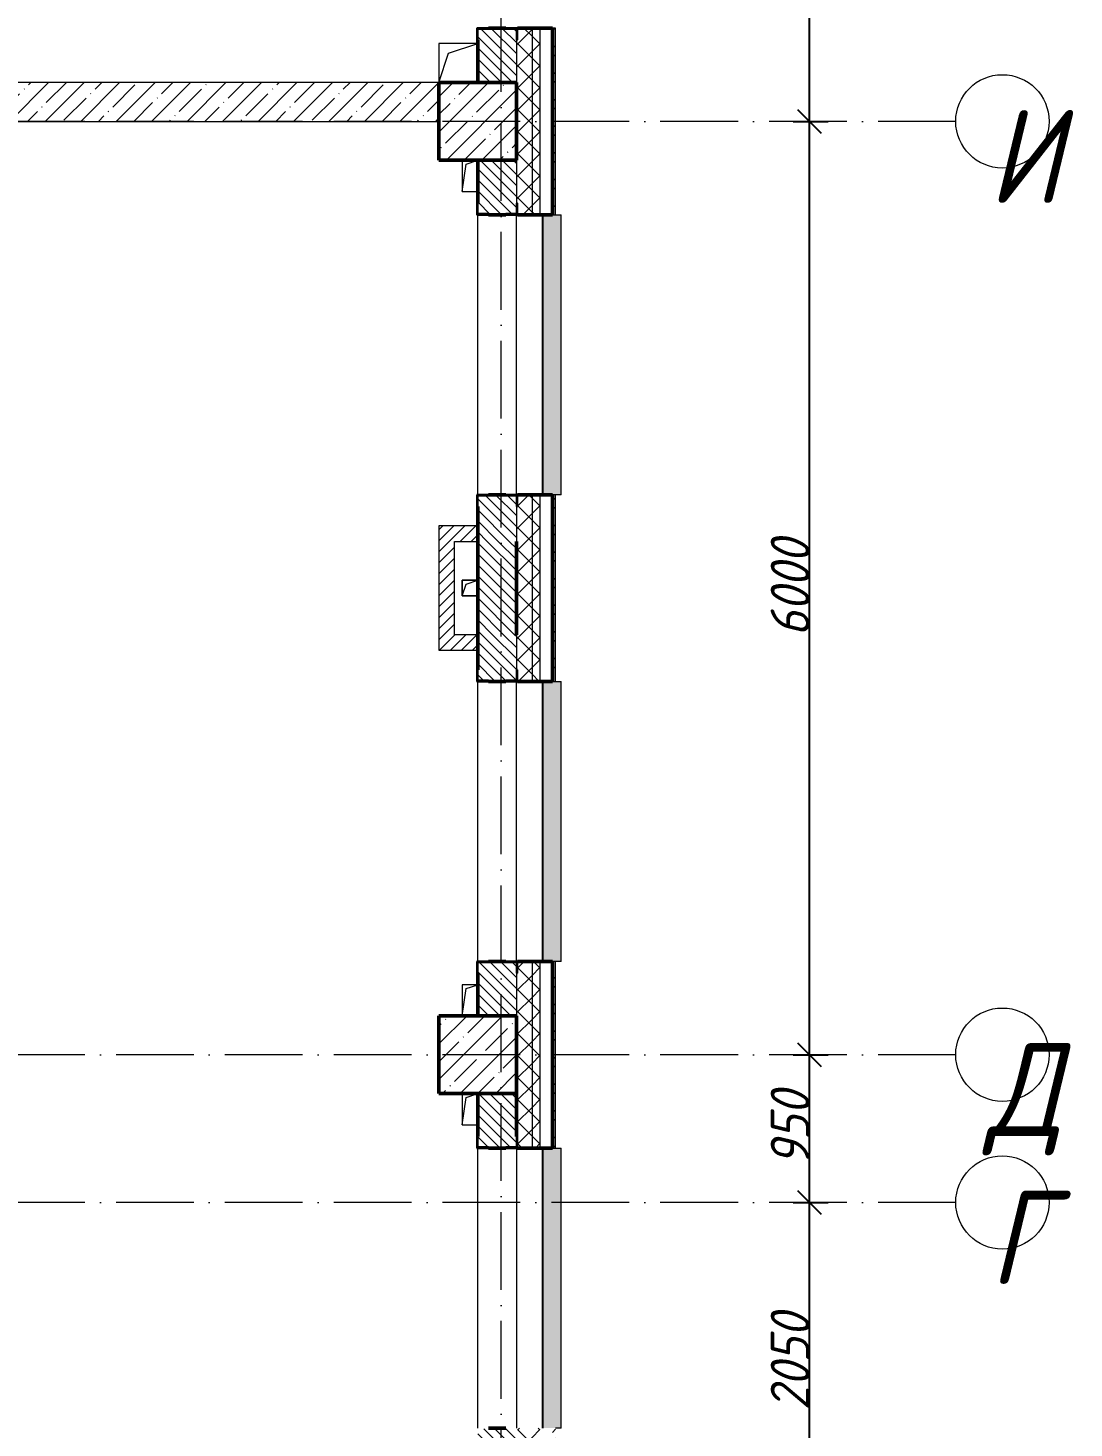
# Model space of a CAD drawing. Header units: millimetres. Extents: x -12989 to 629078, y -109036 to 555275.
# Drawn here: x 611121 to 617848, y 273823 to 282823 of the extents above; entities that cross this region are included whole.
import ezdxf

# ---------------------------------------------------------------- set-up
doc = ezdxf.new("R2010")
doc.units = ezdxf.units.MM
doc.linetypes.add('50_200_ШТРИХ_1Т_ш5_п1_п1_', pattern=[700, 500, -100, 0, -100])
for name, color, linetype, lineweight in [('A-____-____-DIMS', 7, 'Continuous', 9), ('A-FLOR-____-OTLN', 7, 'Continuous', 9), ('A-GENM-____-MCUT', 7, 'Continuous', 25), ('A-GENM-____-OTLN', 7, 'Continuous', 9), ('A-GENM-____-OTLN-1', 7, 'Continuous', 25), ('A-GLAZ-____-OTLN', 7, 'Continuous', 9), ('A-WALL-____-MCUT-1', 7, 'Continuous', 9), ('A-WALL-____-MCUT-2', 7, 'Continuous', 50), ('A-WALL-____-MCUT-3', 7, 'Continuous', 9), ('A-WALL-____-OTLN', 7, 'Continuous', 9), ('A-WALL-____-PATT-1', 7, 'Continuous', 9), ('A-WALL-FNSH-MCUT-1', 7, 'Continuous', 9), ('S-COLS-____-MCUT', 7, 'Continuous', 50), ('S-COLS-____-OTLN', 7, 'Continuous', 9), ('S-GRID-____-IDEN', 7, 'Continuous', 9), ('S-GRID-____-OTLN-1', 7, '50_200_ШТРИХ_1Т_ш5_п1_п1_', 9)]:
    doc.layers.add(name, color=color, linetype=linetype, lineweight=lineweight)
doc.layers.add('A-GLAZ-____-OTLN-1', color=7, linetype='Continuous', lineweight=9, true_color=0xc0c0c0)
doc.styles.add('ISOCPEUR_I', font='isocpeui.ttf', dxfattribs={"width": 0.9, "height": 2.5})
doc.styles.add('ISOCPEUR_I_9', font='isocpeui.ttf', dxfattribs={"width": 0.9, "height": 250})
doc.dimstyles.new('ISO-2_5_0_9К_БОЛЬШОЙ_ОСИ', dxfattribs={"dimscale": 304.8, "dimtxt": 248.995294, "dimasz": 0.492126, "dimexe": 0.393701, "dimexo": 0, "dimgap": 0, "dimtad": 1, "dimdec": 0, "dimzin": 0, "dimdsep": 46, "dimtxsty": 'ISOCPEUR_I_9', "dimblk1": 'OBLIQUE', "dimblk2": 'OBLIQUE', "dimsah": 1, "dimcen": 0.09, "dimdle": 0.393701, "dimazin": 0, "dimtfac": 1, "dimtdec": 4, "dimtix": 1, "dimtmove": 0, "dimatfit": 3, "dimfxl": 1, "dimtvp": 1, "dimtolj": 1, "dimtzin": 0, "dimarcsym": 2})
pattern_1 = [(45, (513013.31, 265891.49), (-70.71068, 70.71068), []), (135, (513013.31, 265891.49), (-70.71068, -70.71068), [])]
pattern_2 = [(135, (513013.31, 265891.49), (-35.35534, -35.35534), [])]
pattern_3 = [(45, (513013.31, 265891.49), (-35.35534, 35.35534), [])]

# ---------------------------------------------------------------- blocks, each defined once
blk = doc.blocks.new('BSC_Колонна _Прямоугольная - 500х500-V31-АР1_План отверстий 1 этажа в осях 1-64_А-ГГ')
at = {"layer": 'S-COLS-____-OTLN'}
h = blk.add_hatch(dxfattribs=at)
h.set_pattern_fill('FP_63', color=256, style=0, pattern_type=2)
h.set_pattern_definition([(45, (-101000, -16331.04), (-114.04925, 114.04925), []), (45, (-100885.95, -16331.04), (-114.04925, 114.04925), [201.613, -40.323, 3.353, -36.97])])
h.paths.add_polyline_path([(-250, -250), (250, -250), (250, 250), (-250, 250), (-250, -116.7)], flags=0)
at = {"layer": 'S-COLS-____-MCUT'}
for p, q in [((250, 250), (-250, 250)), ((-250, 250), (-250, -250)), ((250, -250), (250, 250)), ((-250, -250), (250, -250))]:
    blk.add_line(p, q, dxfattribs=at)
blk = doc.blocks.new('BSC_Колонна _Прямоугольная - 500х500-V82-АР1_План отверстий 1 этажа в осях 1-64_А-ГГ')
at = {"layer": 'S-COLS-____-OTLN'}
h = blk.add_hatch(dxfattribs=at)
h.set_pattern_fill('FP_114', color=256, style=0, pattern_type=2)
h.set_pattern_definition([(45, (-101000, -10331.04), (-114.04925, 114.04925), []), (45, (-100885.95, -10331.04), (-114.04925, 114.04925), [201.613, -40.323, 3.353, -36.97])])
h.paths.add_polyline_path([(-250, -250), (250, -250), (250, 250), (-250, 250), (-250, -136.6)], flags=0)
at = {"layer": 'S-COLS-____-MCUT'}
for p, q in [((250, 250), (-250, 250)), ((-250, 250), (-250, -250)), ((250, -250), (250, 250)), ((-250, -250), (250, -250))]:
    blk.add_line(p, q, dxfattribs=at)
blk = doc.blocks.new('Фахверк_СКБ_Уголок - 250_2700-27497298-АР1_План отверстий 1 этажа в осях 1-64_А-ГГ')
at = {"layer": 'A-GENM-____-MCUT'}
for p, q in [((200, 181), (125, 181)), ((125, 181), (125, 106)), ((200, 175), (200, 181)), ((125, 106), (131, 106)), ((131, 106), (131, 175)), ((131, 175), (200, 175)), ((131, -6), (125, -6)), ((125, -6), (125, -81)), ((125, -81), (200, -81)), ((131, -75), (131, -6)), ((200, -75), (131, -75)), ((200, -81), (200, -75))]:
    blk.add_line(p, q, dxfattribs=at)
blk = doc.blocks.new('AR_Отверстие прямоугольное _в плите_ - AR_Отверстие прямоугольное _в плите_-V167-АР1_План отверстий 1 этажа в осях 1-64_А-ГГ')
at = {"layer": 'A-GENM-____-OTLN'}
for p, q in [((50, 50), (-50, 50)), ((-50, 50), (-50, -50)), ((-50, -50), (-25, 25)), ((-25, 25), (50, 50)), ((-50, -50), (50, -50))]:
    blk.add_line(p, q, dxfattribs=at)
blk = doc.blocks.new('AR_Отверстие прямоугольное _в плите_ - AR_Отверстие прямоугольное _в плите_-30511735-АР1_План отверстий 1 этажа в осях 1-64_А-ГГ')
at = {"layer": 'A-GENM-____-OTLN'}
for p, q in [((-50, 100), (-50, -100)), ((-25, 75), (50, 100)), ((-50, -100), (-25, 75)), ((-50, -100), (50, -100))]:
    blk.add_line(p, q, dxfattribs=at)
blk = doc.blocks.new('AR_Отверстие прямоугольное _в плите_ - AR_Отверстие прямоугольное _в плите_-V182-АР1_План отверстий 1 этажа в осях 1-64_А-ГГ')
at = {"layer": 'A-GENM-____-OTLN'}
for p, q in [((50, 100), (-50, 100)), ((-50, 100), (-50, -100)), ((-25, 75), (50, 100)), ((-50, -100), (-25, 75))]:
    blk.add_line(p, q, dxfattribs=at)
blk = doc.blocks.new('AR_Отверстие прямоугольное _в плите_ - AR_Отверстие прямоугольное _в плите_-30512033-АР1_План отверстий 1 этажа в осях 1-64_А-ГГ')
at = {"layer": 'A-GENM-____-OTLN'}
for p, q in [((125, 125), (-125, 125)), ((-125, 125), (-125, -125)), ((-62.5, 62.5), (125, 125)), ((-125, -125), (-62.5, 62.5))]:
    blk.add_line(p, q, dxfattribs=at)
blk = doc.blocks.new('Отлив_СКБ - Отлив витража_120_НВФ-V210-АР1_План отверстий 1 этажа в осях 1-64_А-ГГ')
at = {"layer": 'A-GLAZ-____-OTLN-1'}
for points in [[(0, -2), (1800, -2), (1800, 0), (0, 0)], [(51.1, -120), (1800, -120), (1800, -2), (0, -2), (0, -120)]]:
    blk.add_hatch(color=256, dxfattribs=at).paths.add_polyline_path(points, flags=0)
at = {"layer": 'A-GLAZ-____-OTLN'}
for p, q in [((0, 0), (1800, 0)), ((1800, -2), (0, -2)), ((0, -120), (0, -83)), ((1800, -83), (1800, -120)), ((0, -120), (1800, -120))]:
    blk.add_line(p, q, dxfattribs=at)
blk = doc.blocks.new('Ось сетки - Круг_Ø6_00__ISO-2_5_0_9K_-25732049-АР1_План отверстий 1 этажа в осях 1-64_А-ГГ')
at = {"layer": 'S-GRID-____-IDEN'}
blk.add_circle((0, 0), 3, dxfattribs=at)
blk = doc.blocks.new('_Oblique')
at = {"color": 0, "linetype": 'ByBlock', "lineweight": -2}
blk.add_line((-0.5, -0.5), (0.5, 0.5), dxfattribs=at)
blk = doc.blocks.new('*D5767')
at = {"layer": 'A-____-____-DIMS', "color": 0, "lineweight": -2, "transparency": 16777216}
for p, q in [((616147.6, 273102.5), (616147.6, 275392.5)), ((616041.5, 275272.5), (616267.6, 275272.5)), ((616041.5, 273222.5), (616267.6, 273222.5))]:
    blk.add_line(p, q, dxfattribs=at)
at = {"layer": 'Defpoints', "color": 0, "transparency": 16777216}
for p in [(616041.5, 275272.5), (616147.6, 275272.5), (616041.5, 273222.5)]:
    blk.add_point(p, dxfattribs=at)
at = {"layer": 'A-____-____-DIMS', "color": 0, "lineweight": -2, "transparency": 16777216, "xscale": 150, "yscale": 150, "zscale": 150}
for p, rotation in [((616147.6, 275272.5), 90), ((616147.6, 273222.5), 270)]:
    blk.add_blockref('_Oblique', p, dxfattribs=dict(at, rotation=rotation))
at = {"layer": 'A-____-____-DIMS', "color": 0, "transparency": 16777216, "insert": (616022.6, 274247.5), "char_height": 250, "width": 758.478, "attachment_point": 5, "rotation": 90, "style": 'ISOCPEUR_I_9'}
blk.add_mtext('\\A1;2050', dxfattribs=at)
blk = doc.blocks.new('*D5768')
at = {"layer": 'A-____-____-DIMS', "color": 0, "lineweight": -2, "transparency": 16777216}
for p, q in [((616147.6, 275152.5), (616147.6, 276342.5)), ((616041.5, 276222.5), (616267.6, 276222.5)), ((616041.5, 275272.5), (616267.6, 275272.5))]:
    blk.add_line(p, q, dxfattribs=at)
at = {"layer": 'Defpoints', "color": 0, "transparency": 16777216}
for p in [(616041.5, 276222.5), (616147.6, 276222.5), (616041.5, 275272.5)]:
    blk.add_point(p, dxfattribs=at)
at = {"layer": 'A-____-____-DIMS', "color": 0, "lineweight": -2, "transparency": 16777216, "xscale": 150, "yscale": 150, "zscale": 150}
for p, rotation in [((616147.6, 276222.5), 90), ((616147.6, 275272.5), 270)]:
    blk.add_blockref('_Oblique', p, dxfattribs=dict(at, rotation=rotation))
at = {"layer": 'A-____-____-DIMS', "color": 0, "transparency": 16777216, "insert": (616022.6, 275747.5), "char_height": 250, "width": 568.858, "attachment_point": 5, "rotation": 90, "style": 'ISOCPEUR_I_9'}
blk.add_mtext('\\A1;950', dxfattribs=at)
blk = doc.blocks.new('*D5769')
at = {"layer": 'A-____-____-DIMS', "color": 0, "lineweight": -2, "transparency": 16777216}
for p, q in [((616147.6, 276102.5), (616147.6, 282342.5)), ((616041.5, 282222.5), (616267.6, 282222.5)), ((616041.5, 276222.5), (616267.6, 276222.5))]:
    blk.add_line(p, q, dxfattribs=at)
at = {"layer": 'Defpoints', "color": 0, "transparency": 16777216}
for p in [(616041.5, 282222.5), (616147.6, 282222.5), (616041.5, 276222.5)]:
    blk.add_point(p, dxfattribs=at)
at = {"layer": 'A-____-____-DIMS', "color": 0, "lineweight": -2, "transparency": 16777216, "xscale": 150, "yscale": 150, "zscale": 150}
for p, rotation in [((616147.6, 282222.5), 90), ((616147.6, 276222.5), 270)]:
    blk.add_blockref('_Oblique', p, dxfattribs=dict(at, rotation=rotation))
at = {"layer": 'A-____-____-DIMS', "color": 0, "transparency": 16777216, "insert": (616022.6, 279222.5), "char_height": 250, "width": 758.478, "attachment_point": 5, "rotation": 90, "style": 'ISOCPEUR_I_9'}
blk.add_mtext('\\A1;6000', dxfattribs=at)
blk = doc.blocks.new('*D5770')
at = {"layer": 'A-____-____-DIMS', "color": 0, "lineweight": -2, "transparency": 16777216}
for p, q in [((616147.6, 282102.5), (616147.6, 285342.5)), ((616041.5, 285222.5), (616267.6, 285222.5)), ((616041.5, 282222.5), (616267.6, 282222.5))]:
    blk.add_line(p, q, dxfattribs=at)
at = {"layer": 'Defpoints', "color": 0, "transparency": 16777216}
for p in [(616041.5, 285222.5), (616147.6, 285222.5), (616041.5, 282222.5)]:
    blk.add_point(p, dxfattribs=at)
at = {"layer": 'A-____-____-DIMS', "color": 0, "lineweight": -2, "transparency": 16777216, "xscale": 150, "yscale": 150, "zscale": 150}
for p, rotation in [((616147.6, 285222.5), 90), ((616147.6, 282222.5), 270)]:
    blk.add_blockref('_Oblique', p, dxfattribs=dict(at, rotation=rotation))
at = {"layer": 'A-____-____-DIMS', "color": 0, "transparency": 16777216, "insert": (616022.6, 283722.5), "char_height": 250, "width": 758.478, "attachment_point": 5, "rotation": 90, "style": 'ISOCPEUR_I_9'}
blk.add_mtext('\\A1;3000', dxfattribs=at)

msp = doc.modelspace()

# ---------------------------------------------------------------- hatches: boundary and pattern name
at = {"layer": 'A-WALL-____-PATT-1'}
h = msp.add_hatch(dxfattribs=at)
h.set_pattern_fill('FP_1', color=256, style=0, pattern_type=2)
h.set_pattern_definition(pattern_1)
h.paths.add_polyline_path([(614363.3109, 263872.5335), (614363.3109, 264822.5335), (614269.3109, 264822.5335), (614269.3109, 264747.5335), (614263.3109, 264747.5335), (614263.3109, 263872.5335)], flags=0)
h.paths.add_polyline_path([(614269.3109, 266622.5335), (614363.3109, 266622.5335), (614363.3109, 267822.5335), (614269.3109, 267822.5335), (614269.3109, 267747.5335), (614263.3109, 267747.5335), (614263.3109, 266697.5335), (614269.3109, 266697.5335), (614269.3109, 266625.9775)], flags=0)
h.paths.add_polyline_path([(614269.3109, 272622.5335), (614363.3109, 272622.5335), (614363.3109, 273822.5335), (614269.3109, 273822.5335), (614269.3109, 273747.5335), (614263.3109, 273747.5335), (614263.3109, 272697.5335), (614269.3109, 272697.5335), (614269.3109, 272628.5335)], flags=0)
h.paths.add_polyline_path([(614269.3109, 275622.5335), (614363.3109, 275622.5335), (614363.3109, 276822.5335), (614269.3109, 276822.5335), (614269.3109, 276747.5335), (614263.3109, 276747.5335), (614263.3109, 275697.5335), (614269.3109, 275697.5335), (614269.3109, 275628.5335)], flags=0)
h.paths.add_polyline_path([(614363.3109, 278622.5335), (614363.3109, 279822.5335), (614269.3109, 279822.5335), (614269.3109, 279747.5335), (614263.3109, 279747.5335), (614263.3109, 278697.5335), (614269.3109, 278697.5335), (614269.3109, 278622.5335)], flags=0)
h.paths.add_polyline_path([(614363.3109, 281622.5335), (614363.3109, 282822.5335), (614269.3109, 282822.5335), (614269.3109, 282747.5335), (614263.3109, 282747.5335), (614263.3109, 281697.5335), (614269.3109, 281697.5335), (614269.3109, 281622.5335)], flags=0)
h.paths.add_polyline_path([(614363.3109, 290622.5335), (614363.3109, 291822.5335), (614269.3109, 291822.5335), (614269.3109, 291747.5335), (614263.3109, 291747.5335), (614263.3109, 290697.5335), (614269.3109, 290697.5335), (614269.3109, 290622.5335)], flags=0)
h.paths.add_polyline_path([(614363.3109, 299622.5335), (614363.3109, 300822.5335), (614269.3109, 300822.5335), (614269.3109, 300747.5335), (614263.3109, 300747.5335), (614263.3109, 299697.5335), (614269.3109, 299697.5335), (614269.3109, 299622.5335)], flags=0)
h.paths.add_polyline_path([(614269.3109, 311622.5335), (614363.3109, 311622.5335), (614363.3109, 312687.5335), (614263.3109, 312687.5335), (614263.3109, 311697.5335), (614269.3109, 311697.5335), (614269.3109, 311628.5335)], flags=0)
h = msp.add_hatch(dxfattribs=at)
h.set_pattern_fill('FP_1', color=256, style=0, pattern_type=2)
h.set_pattern_definition(pattern_1)
h.paths.add_polyline_path([(614363.3109, 263822.5335), (614413.3109, 263822.5335), (614413.3109, 264822.5335), (614363.3109, 264822.5335), (614363.3109, 263872.5335)], flags=0)
h.paths.add_polyline_path([(614363.3109, 266622.5335), (614413.3109, 266622.5335), (614413.3109, 267822.5335), (614363.3109, 267822.5335), (614363.3109, 266625.9775)], flags=0)
h.paths.add_polyline_path([(614413.3109, 272622.5335), (614413.3109, 273822.5335), (614363.3109, 273822.5335), (614363.3109, 272622.5335)], flags=0)
h.paths.add_polyline_path([(614413.3109, 275622.5335), (614413.3109, 276822.5335), (614363.3109, 276822.5335), (614363.3109, 275622.5335)], flags=0)
h.paths.add_polyline_path([(614413.3109, 278622.5335), (614413.3109, 279822.5335), (614363.3109, 279822.5335), (614363.3109, 278622.5335)], flags=0)
h.paths.add_polyline_path([(614413.3109, 281622.5335), (614413.3109, 282822.5335), (614363.3109, 282822.5335), (614363.3109, 281622.5335)], flags=0)
h.paths.add_polyline_path([(614413.3109, 290622.5335), (614413.3109, 291822.5335), (614363.3109, 291822.5335), (614363.3109, 290622.5335)], flags=0)
h.paths.add_polyline_path([(614413.3109, 299622.5335), (614413.3109, 300822.5335), (614363.3109, 300822.5335), (614363.3109, 299622.5335)], flags=0)
h.paths.add_polyline_path([(614363.3109, 311622.5335), (614413.3109, 311622.5335), (614413.3109, 312687.5335), (614363.3109, 312687.5335), (614363.3109, 312205.6593)], flags=0)
h = msp.add_hatch(dxfattribs=at)
h.set_pattern_fill('FP_3', color=256, style=0, pattern_type=2)
h.set_pattern_definition([(45, (513013.31, 265891.49), (-85.53659, 85.53659), []), (45, (513070.34, 265891.49), (-85.53659, 85.53659), [])])
h.paths.add_polyline_path([(614493.3109, 263722.5335), (614513.3109, 263722.5335), (614513.3109, 264822.5335), (614493.3109, 264822.5335), (614493.3109, 263742.5335)], flags=0)
h.paths.add_polyline_path([(614493.3109, 266622.5335), (614513.3109, 266622.5335), (614513.3109, 267822.5335), (614493.3109, 267822.5335), (614493.3109, 266625.9775)], flags=0)
h.paths.add_polyline_path([(614513.3109, 272622.5335), (614513.3109, 273822.5335), (614493.3109, 273822.5335), (614493.3109, 272622.5335)], flags=0)
h.paths.add_polyline_path([(614493.3109, 275622.5335), (614513.3109, 275622.5335), (614513.3109, 276822.5335), (614493.3109, 276822.5335), (614493.3109, 276085.9115)], flags=0)
h.paths.add_polyline_path([(614493.3109, 278622.5335), (614513.3109, 278622.5335), (614513.3109, 279822.5335), (614493.3109, 279822.5335), (614493.3109, 278665.8935)], flags=0)
h.paths.add_polyline_path([(614513.3109, 281622.5335), (614513.3109, 282822.5335), (614493.3109, 282822.5335), (614493.3109, 281622.5335)], flags=0)
h.paths.add_polyline_path([(614513.3109, 290622.5335), (614513.3109, 291822.5335), (614493.3109, 291822.5335), (614493.3109, 290622.5335)], flags=0)
h.paths.add_polyline_path([(614513.3109, 299622.5335), (614513.3109, 300822.5335), (614493.3109, 300822.5335), (614493.3109, 299622.5335)], flags=0)
h.paths.add_polyline_path([(614493.3109, 311622.5335), (614513.3109, 311622.5335), (614513.3109, 312687.5335), (614493.3109, 312687.5335), (614493.3109, 312205.6593)], flags=0)
h = msp.add_hatch(dxfattribs=at)
h.set_pattern_fill('FP_6', color=256, style=0, pattern_type=2)
h.set_pattern_definition(pattern_2)
h.paths.add_polyline_path([(614194.3109, 282472.5335), (614263.3109, 282472.5335), (614263.3109, 282816.5335), (614194.3109, 282816.5335), (614194.3109, 282822.5335), (614082.3109, 282822.5335), (614082.3109, 282816.5335), (614013.3109, 282816.5335), (614013.3109, 282472.5335), (614082.3109, 282472.5335)], flags=0)
h = msp.add_hatch(dxfattribs=at)
h.set_pattern_fill('FP_27', color=256, style=0, pattern_type=2)
h.set_pattern_definition([(45, (513013.31, 265891.49), (-114.04925, 114.04925), []), (45, (513127.36, 265891.49), (-114.04925, 114.04925), [201.612, -40.322, 3.353, -36.97])])
h.paths.add_polyline_path([(613763.3109, 282222.5335), (613763.3109, 282472.5335), (606763.3109, 282472.5335), (606763.3109, 282222.5335), (613743.8252, 282222.5335)], flags=0)
h = msp.add_hatch(dxfattribs=at)
h.set_pattern_fill('FP_6', color=256, style=0, pattern_type=2)
h.set_pattern_definition(pattern_2)
h.paths.add_polyline_path([(614013.3109, 279522.5335), (614263.3109, 279522.5335), (614263.3109, 279816.5335), (614194.3109, 279816.5335), (614194.3109, 279822.5335), (614082.3109, 279822.5335), (614082.3109, 279816.5335), (614013.3109, 279816.5335), (614013.3109, 279525.8875)], flags=0)
h.paths.add_polyline_path([(614194.3109, 281622.5335), (614194.3109, 281628.5335), (614263.3109, 281628.5335), (614263.3109, 281972.5335), (614013.3109, 281972.5335), (614013.3109, 281628.5335), (614082.3109, 281628.5335), (614082.3109, 281622.5335)], flags=0)
h = msp.add_hatch(dxfattribs=at)
h.set_pattern_fill('FP_5', color=256, style=0, pattern_type=2)
h.set_pattern_definition(pattern_3)
h.paths.add_polyline_path([(613863.3109, 278822.5335), (613863.3109, 279622.5335), (613763.3109, 279622.5335), (613763.3109, 278822.5335)], flags=0)
h = msp.add_hatch(dxfattribs=at)
h.set_pattern_fill('FP_5', color=256, style=0, pattern_type=2)
h.set_pattern_definition(pattern_3)
h.paths.add_polyline_path([(614013.3109, 279522.5335), (614013.3109, 279622.5335), (613863.3109, 279622.5335), (613863.3109, 279522.5335)], flags=0)
h = msp.add_hatch(dxfattribs=at)
h.set_pattern_fill('FP_6', color=256, style=0, pattern_type=2)
h.set_pattern_definition(pattern_2)
h.paths.add_polyline_path([(614263.3109, 278922.5335), (614263.3109, 279522.5335), (614013.3109, 279522.5335), (614013.3109, 278922.5335)], flags=0)
h = msp.add_hatch(dxfattribs=at)
h.set_pattern_fill('FP_5', color=256, style=0, pattern_type=2)
h.set_pattern_definition(pattern_3)
h.paths.add_polyline_path([(614013.3109, 278822.5335), (614013.3109, 278922.5335), (613863.3109, 278922.5335), (613863.3109, 278822.5335)], flags=0)
h = msp.add_hatch(dxfattribs=at)
h.set_pattern_fill('FP_6', color=256, style=0, pattern_type=2)
h.set_pattern_definition(pattern_2)
h.paths.add_polyline_path([(614263.3109, 276472.5335), (614263.3109, 276816.5335), (614194.3109, 276816.5335), (614194.3109, 276822.5335), (614082.3109, 276822.5335), (614082.3109, 276816.5335), (614013.3109, 276816.5335), (614013.3109, 276472.5335)], flags=0)
h.paths.add_polyline_path([(614194.3109, 278622.5335), (614194.3109, 278628.5335), (614263.3109, 278628.5335), (614263.3109, 278922.5335), (614013.3109, 278922.5335), (614013.3109, 278628.5335), (614082.3109, 278628.5335), (614082.3109, 278622.5335)], flags=0)
h = msp.add_hatch(dxfattribs=at)
h.set_pattern_fill('FP_6', color=256, style=0, pattern_type=2)
h.set_pattern_definition(pattern_2)
h.paths.add_polyline_path([(614013.3109, 273472.5335), (614263.3109, 273472.5335), (614263.3109, 273816.5335), (614194.3109, 273816.5335), (614194.3109, 273822.5335), (614082.3109, 273822.5335), (614082.3109, 273816.5335), (614013.3109, 273816.5335), (614013.3109, 273505.9295)], flags=0)
h.paths.add_polyline_path([(614082.3109, 275622.5335), (614194.3109, 275622.5335), (614194.3109, 275628.5335), (614263.3109, 275628.5335), (614263.3109, 275972.5335), (614013.3109, 275972.5335), (614013.3109, 275628.5335), (614082.3109, 275628.5335)], flags=0)

# ---------------------------------------------------------------- linework, layer by layer
at = {"layer": 'A-FLOR-____-OTLN'}
for p, q in [((613913.3109, 279272.5335), (614013.3109, 279272.5335)), ((613913.3109, 279172.5335), (613913.3109, 279272.5335)), ((614013.3109, 279172.5335), (613913.3109, 279172.5335))]:
    msp.add_line(p, q, dxfattribs=at)
at = {"layer": 'A-WALL-____-MCUT-1'}
for p, q in [((613763.3109, 282472.5335), (606763.3109, 282472.5335)), ((606763.3109, 282222.5335), (613763.3109, 282222.5335))]:
    msp.add_line(p, q, dxfattribs=at)
at = {"layer": 'A-WALL-____-MCUT-2'}
for p, q in [((614194.3109, 282822.5335), (614082.3109, 282822.5335)), ((614493.3109, 282822.5335), (614269.3109, 282822.5335)), ((614493.3109, 281622.5335), (614493.3109, 282822.5335)), ((614013.3109, 282747.5335), (614013.3109, 282472.5335)), ((614013.3109, 281972.5335), (614013.3109, 281697.5335)), ((614082.3109, 281622.5335), (614194.3109, 281622.5335)), ((614269.3109, 281622.5335), (614493.3109, 281622.5335)), ((614194.3109, 279822.5335), (614082.3109, 279822.5335)), ((614493.3109, 279822.5335), (614269.3109, 279822.5335)), ((614493.3109, 278622.5335), (614493.3109, 279822.5335)), ((614013.3109, 279747.5335), (614013.3109, 278922.5335)), ((614263.3109, 278922.5335), (614263.3109, 279522.5335)), ((614013.3109, 278922.5335), (614013.3109, 278697.5335)), ((614082.3109, 278622.5335), (614194.3109, 278622.5335)), ((614269.3109, 278622.5335), (614493.3109, 278622.5335)), ((614194.3109, 276822.5335), (614082.3109, 276822.5335)), ((614493.3109, 276822.5335), (614269.3109, 276822.5335)), ((614493.3109, 275622.5335), (614493.3109, 276822.5335)), ((614013.3109, 276747.5335), (614013.3109, 276472.5335)), ((614013.3109, 275972.5335), (614013.3109, 275697.5335)), ((614263.3109, 275697.5335), (614263.3109, 275972.5335)), ((614082.3109, 275622.5335), (614194.3109, 275622.5335)), ((614269.3109, 275622.5335), (614493.3109, 275622.5335)), ((614194.3109, 273822.5335), (614082.3109, 273822.5335))]:
    msp.add_line(p, q, dxfattribs=at)
at = {"layer": 'A-WALL-____-MCUT-3'}
for p, q in [((614363.3109, 282822.5335), (614363.3109, 281622.5335)), ((614413.3109, 282822.5335), (614413.3109, 281622.5335)), ((614263.3109, 282747.5335), (614263.3109, 282472.5335)), ((614263.3109, 281972.5335), (614263.3109, 281697.5335)), ((614363.3109, 279822.5335), (614363.3109, 278622.5335)), ((614413.3109, 279822.5335), (614413.3109, 278622.5335)), ((614263.3109, 279747.5335), (614263.3109, 279522.5335)), ((614263.3109, 278922.5335), (614263.3109, 278697.5335)), ((614363.3109, 276822.5335), (614363.3109, 275622.5335)), ((614413.3109, 276822.5335), (614413.3109, 275622.5335)), ((614263.3109, 276747.5335), (614263.3109, 276472.5335))]:
    msp.add_line(p, q, dxfattribs=at)
at = {"layer": 'A-WALL-____-OTLN'}
for p, q in [((614013.3109, 279822.5335), (614013.3109, 281622.5335)), ((614263.3109, 279822.5335), (614263.3109, 281622.5335)), ((614013.3109, 276822.5335), (614013.3109, 278622.5335)), ((614263.3109, 276822.5335), (614263.3109, 278622.5335)), ((614013.3109, 273822.5335), (614013.3109, 275622.5335)), ((614263.3109, 275622.5335), (614263.3109, 273822.5335))]:
    msp.add_line(p, q, dxfattribs=at)
at = {"layer": 'A-WALL-FNSH-MCUT-1'}
for p, q in [((614513.3109, 282822.5335), (614493.3109, 282822.5335)), ((614513.3109, 281622.5335), (614513.3109, 282822.5335)), ((614493.3109, 281622.5335), (614493.3109, 281622.5335)), ((614493.3109, 281622.5335), (614513.3109, 281622.5335)), ((614513.3109, 279822.5335), (614493.3109, 279822.5335)), ((614513.3109, 278622.5335), (614513.3109, 279822.5335)), ((613763.3109, 279622.5335), (613763.3109, 278822.5335)), ((614013.3109, 279622.5335), (613763.3109, 279622.5335)), ((614013.3109, 279522.5335), (614013.3109, 279622.5335)), ((613863.3109, 278922.5335), (613863.3109, 279522.5335)), ((613863.3109, 279522.5335), (614013.3109, 279522.5335)), ((614013.3109, 278922.5335), (613863.3109, 278922.5335)), ((614013.3109, 278822.5335), (614013.3109, 278922.5335)), ((613763.3109, 278822.5335), (614013.3109, 278822.5335)), ((614493.3109, 278622.5335), (614493.3109, 278622.5335)), ((614493.3109, 278622.5335), (614513.3109, 278622.5335)), ((614513.3109, 276822.5335), (614493.3109, 276822.5335)), ((614513.3109, 275622.5335), (614513.3109, 276822.5335)), ((614493.3109, 275622.5335), (614513.3109, 275622.5335))]:
    msp.add_line(p, q, dxfattribs=at)
at = {"layer": 'S-GRID-____-OTLN-1'}
for p, q in [((614163.3109, 261408.8852), (614163.3109, 315772.4512)), ((614163.3109, 261408.8852), (614163.3109, 315772.4512)), ((617087.7175, 282222.5335), (580340.0813, 282222.5335)), ((617087.7175, 276222.5335), (606034.5752, 276222.5335)), ((617087.7175, 275272.5335), (508556.9485, 275272.5335))]:
    msp.add_line(p, q, dxfattribs=at)

# ---------------------------------------------------------------- block references
at = {"layer": 'A-GENM-____-OTLN'}
for name, p in [('AR_Отверстие прямоугольное _в плите_ - AR_Отверстие прямоугольное _в плите_-30512033-АР1_План отверстий 1 этажа в осях 1-64_А-ГГ', (613888.3109, 282597.5335)), ('AR_Отверстие прямоугольное _в плите_ - AR_Отверстие прямоугольное _в плите_-30511735-АР1_План отверстий 1 этажа в осях 1-64_А-ГГ', (613963.3109, 281872.5335)), ('AR_Отверстие прямоугольное _в плите_ - AR_Отверстие прямоугольное _в плите_-V167-АР1_План отверстий 1 этажа в осях 1-64_А-ГГ', (613963.3109, 279222.5335)), ('AR_Отверстие прямоугольное _в плите_ - AR_Отверстие прямоугольное _в плите_-V182-АР1_План отверстий 1 этажа в осях 1-64_А-ГГ', (613963.3109, 276572.5335)), ('AR_Отверстие прямоугольное _в плите_ - AR_Отверстие прямоугольное _в плите_-30511735-АР1_План отверстий 1 этажа в осях 1-64_А-ГГ', (613963.3109, 275872.5335))]:
    msp.add_blockref(name, p, dxfattribs=at)
at = {"layer": 'A-GENM-____-OTLN-1'}
for p, rotation in [((614088.3109, 282947.5335), 270), ((614188.3109, 281497.5335), 89.99999999999993), ((614088.3109, 279947.5335), 269.9999999999999), ((614188.3109, 278497.5335), 89.99999999999967), ((614088.3109, 276947.5335), 269.9999999999996), ((614188.3109, 275497.5335), 89.99999999999967)]:
    msp.add_blockref('Фахверк_СКБ_Уголок - 250_2700-27497298-АР1_План отверстий 1 этажа в осях 1-64_А-ГГ', p, dxfattribs=dict(at, rotation=rotation))
at = {"layer": 'A-GLAZ-____-OTLN', "rotation": 90}
for p in [(614430.3109, 279822.5335), (614430.3109, 276822.5335), (614430.3109, 273822.5335)]:
    msp.add_blockref('Отлив_СКБ - Отлив витража_120_НВФ-V210-АР1_План отверстий 1 этажа в осях 1-64_А-ГГ', p, dxfattribs=at)
at = {"layer": 'S-COLS-____-OTLN'}
for name, p in [('BSC_Колонна _Прямоугольная - 500х500-V31-АР1_План отверстий 1 этажа в осях 1-64_А-ГГ', (614013.3109, 282222.5335)), ('BSC_Колонна _Прямоугольная - 500х500-V82-АР1_План отверстий 1 этажа в осях 1-64_А-ГГ', (614013.3109, 276222.5335))]:
    msp.add_blockref(name, p, dxfattribs=at)
at = {"layer": 'S-GRID-____-IDEN', "xscale": 99.99999999999993, "yscale": 99.99999999999993, "zscale": 99.99999999999993, "rotation": 89.99999999999982}
for p in [(617387.7175, 282222.5335), (617387.7175, 276222.5335), (617387.7175, 275272.5335)]:
    msp.add_blockref('Ось сетки - Круг_Ø6_00__ISO-2_5_0_9K_-25732049-АР1_План отверстий 1 этажа в осях 1-64_А-ГГ', p, dxfattribs=at)

# ---------------------------------------------------------------- texts
at = {"layer": 'S-GRID-____-IDEN', "char_height": 600, "attachment_point": 1, "style": 'ISOCPEUR_I'}
for s, insert, width in [('\\fISOCPEUR|b0|i1|c204|p34|;\\W.9;И', (617294.897, 282298.6094), 223.670812), ('\\fISOCPEUR|b0|i1|c204|p34|;\\W.9;Д', (617283.197, 276298.6094), 252.531562), ('\\fISOCPEUR|b0|i1|c204|p34|;\\W.9;Г', (617303.897, 275348.6094), 202.02525)]:
    msp.add_mtext(s, dxfattribs=dict(at, insert=insert, width=width))

# ---------------------------------------------------------------- dimensions: what is measured, and where the dimension line sits
at = {"layer": 'A-____-____-DIMS'}
for base, p1, p2, override, picture, middle in [((616147.5524, 285222.5335), (616041.4864, 282222.5335), (616041.4864, 285222.5335), {"dimpost": '<>', "dimfxl": 3000}, '*D5770', (616022.5524, 283722.5335)), ((616147.5524, 282222.5335), (616041.4864, 276222.5335), (616041.4864, 282222.5335), {"dimpost": '<>', "dimfxl": 6000}, '*D5769', (616022.5524, 279222.5335)), ((616147.5524, 276222.5335), (616041.4864, 275272.5335), (616041.4864, 276222.5335), {"dimpost": '<>', "dimfxl": 950}, '*D5768', (616022.5524, 275747.5335)), ((616147.5524, 275272.5335), (616041.4864, 273222.5335), (616041.4864, 275272.5335), {"dimpost": '<>', "dimfxl": 2050}, '*D5767', (616022.5524, 274247.5335))]:
    dim = msp.add_linear_dim(base=base, p1=p1, p2=p2, angle=90, dimstyle='ISO-2_5_0_9К_БОЛЬШОЙ_ОСИ', override=override, dxfattribs=at)
    dim.commit()
    dim.dimension.update_dxf_attribs({"geometry": picture, "text_midpoint": middle})

doc.saveas('drawing.dxf')
